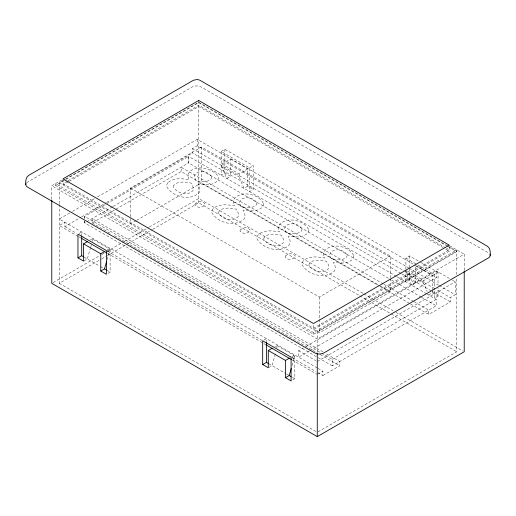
<?xml version="1.0" encoding="UTF-8"?>
<svg xmlns="http://www.w3.org/2000/svg" width="516" height="516" viewBox="0 0 516 516"><rect width="100%" height="100%" fill="white"/><g stroke="black" fill="none" stroke-linecap="round" stroke-linejoin="round"><path stroke-width="0.39" stroke-dasharray="2.58 1.94" d="M90.616 247.325L87.301 258.955L84.185 260.754M90.835 246.551L91.28 245.003M107.154 259.58L109.36 251.834L109.36 248.809L92.164 238.876L90.177 240.024M275.338 353.976L272.022 365.605L268.907 367.405M292.095 365.457L294.081 358.478L294.081 355.46L276.886 345.527L274.899 346.675M168.468 182.225C174.337 177.556 182.412 178.549 189.288 179.807L188.114 176.936L188.03 174.369C191.101 167.513 200.421 167.042 206.793 168.88C211.379 170.544 220.713 174.156 217.733 180.477A12.9 7.45 0 0 1 211.625 184.193L207.632 184.87L197.996 184.231L199.582 187.56L199.969 190.449L199.015 192.913C189.746 201.466 172.815 196.951 166.739 186.766A11.204 6.469 0 0 1 168.468 182.225M51.774 199.363L51.774 185.766L62.468 179.594M59.256 203.672L59.256 182.748L64.835 179.523M65.532 179.123L198.731 102.22L446.282 245.145M456.744 274.518L456.744 249.886L313.528 332.575L55.515 183.612L55.515 185.334L65.248 179.716M65.945 179.316L198.731 102.652L447.682 246.384M67.17 181.2L62.997 183.612L313.528 328.253L449.268 249.886L446.475 248.273M67.867 180.794L198.731 105.245L445.779 247.874M68.564 181.69L62.997 184.902L62.997 179.613M69.26 181.29L198.731 106.541L442.986 247.557M69.712 212.979L59.256 219.016L317.301 367.998M72.498 211.373L94.796 198.499M97.582 196.886L197.235 139.352L415.619 265.437M400.874 273.332L192.378 152.955L192.378 148.634L197.235 145.828L408.53 267.817M130.49 216.707L130.49 188.037L201.537 147.015L390.373 256.039L390.373 278.337M78.084 236.36L59.256 225.492L64.868 222.254L64.868 226.569L80.889 217.32M81.586 216.92L105.974 202.84M106.67 202.433L192.378 152.955M112.591 206.787L84.669 222.912L84.669 220.035L84.682 222.899L317.585 357.362M113.288 206.387L188.637 162.888L188.637 156.406L84.669 216.436L84.669 219.313L84.682 216.423L332.227 359.342L332.207 365.831L436.175 305.801L436.175 299.325L427.325 294.217M322.952 351.848L92.145 218.59L92.145 222.912L181.142 171.531L379.176 285.864M79.2 233.406L81.689 231.968L81.689 235.135M221.171 151.446L224.905 149.285L253.324 165.694L253.324 189.436L249.589 191.597L249.589 167.848L221.171 151.446L221.171 175.188L224.905 173.034L230.517 176.272L230.517 158.999L221.919 163.965L221.919 166.984L226.776 178.426L230.517 176.272M136.063 220.655L130.49 223.873L130.49 217.5M136.759 220.255L201.537 182.858L379.918 285.845M106.993 250.176L110.108 248.377L110.108 272.125L106.993 273.925M221.919 163.965L239.114 173.898L247.719 168.932L247.719 186.199L253.324 189.436M249.589 167.848L253.324 165.694M53.167 282.529L101.226 254.788M101.923 254.382L106.103 251.969M106.799 251.569L123.511 241.92M124.208 241.514L148.589 227.44M149.285 227.04L198.731 198.492L363.18 293.436M59.256 204.471L59.256 283.336L101.097 259.174M101.794 258.774L106.677 255.955M107.373 255.555L126.904 244.281M127.6 243.875L152.007 229.788M152.704 229.381L198.731 202.807L359.117 295.404M247.719 186.199L243.978 188.359L239.114 176.917L239.114 173.898M130.49 188.037L319.327 297.061L390.373 256.039M263.921 340.057L266.411 338.619L266.411 341.786M405.892 269.171L405.892 258.09L409.627 255.93L420.024 261.935M449.268 246.648L449.268 251.182L313.528 329.55L313.528 324.261M55.515 185.334L313.528 334.297L456.744 251.615L448.378 246.783M432.44 290.495L432.44 275.576L415.238 265.65L415.238 282.916L409.627 279.678L405.892 281.839L405.892 269.965M59.256 182.748L319.327 332.897L390.373 291.875L390.373 279.137M464.226 270.197L464.226 254.207L317.269 339.051L51.774 185.766M415.238 282.916L411.497 285.077L406.64 273.635L406.64 270.61M309.439 350.912L298.57 357.182L298.57 350.706L303.447 347.887M306.24 346.281L436.549 271.042L449.707 278.64M291.714 356.82L294.829 355.027L294.829 378.77L292.34 380.215M407.324 271.01L423.836 280.543L432.44 275.576M417.676 264.895L434.311 274.499L438.045 272.338L438.045 285.006M310.116 350.519L436.549 277.524L436.549 271.042M428.699 295.01L432.44 292.849L438.045 296.087L438.045 288.173M317.269 361.503L455.247 281.839L455.247 294.791L450.391 297.597L436.439 289.547M438.045 296.087L434.311 298.248L434.311 290.334M332.207 359.349L436.175 299.325M317.888 374.094L322.874 371.217L322.874 375.532L316.598 371.913M322.874 375.532L339.689 365.831L339.689 361.51L325.744 353.46M410.555 303.982L428.68 314.45L450.391 301.918L450.391 297.597M317.966 431.892L456.744 351.77L456.744 277.737M449.591 245.758L464.226 254.207M446.979 245.545L456.744 251.182L317.269 331.711L317.269 352.641M445.779 249.17L449.268 251.182M452.48 280.24L455.247 281.839M420.721 262.334L438.045 272.338M405.892 258.09L416.98 264.495M416.315 265.837L436.549 277.524M230.517 158.999L247.719 168.932M409.227 268.223L438.51 285.129M439.213 285.535L455.247 294.791M192.378 148.634L404.363 271.029M405.06 271.429L435.743 289.147M221.919 166.984L239.114 176.917M406.64 273.635L423.836 283.568L427.183 291.43M401.577 273.732L431.557 291.043M432.26 291.45L450.391 301.918M396.43 276.376L188.617 156.419L188.617 162.895L390.851 279.633M397.127 276.782L426.635 293.817M391.534 280.046L420.837 296.945M421.52 297.358L436.175 305.801M383.356 283.961L181.142 167.21L181.142 171.531M384.059 284.361L413.342 301.273M414.038 301.673L428.68 310.129L428.68 314.45M380.615 286.245L390.373 291.875M379.873 286.264L409.859 303.576M363.877 293.836L393.147 310.735M395.933 312.341L462.826 350.964M359.813 295.81L390.496 313.522M391.192 313.928L456.744 351.77M92.145 222.912L111.669 234.187M114.462 235.793L200.227 285.309M200.924 285.716L215.565 294.172M218.358 295.778L276.931 329.595M277.627 330.001L317.372 352.944M320.165 354.557L339.689 365.831M318.262 357.775L332.227 365.818M298.57 350.706L315.882 360.703M317.998 368.398L322.874 371.217M107.296 250.641L109.36 251.834M292.017 357.285L294.081 358.478M64.868 226.569L76.716 233.419M107.399 251.131L262.212 340.508M292.191 357.82L315.902 371.507M78.78 236.767L80.87 237.973M107.373 253.272L264.966 344.262M292.166 359.962L317.269 374.455M84.185 257.155L99.685 266.108M100.375 266.501L103.813 268.488M106.993 270.326L110.108 272.125M268.907 363.806L285.78 373.545M286.47 373.945L289.224 375.532M292.34 377.331L294.829 378.77M59.256 283.336L315.876 431.492M434.311 274.499L434.311 289.541M432.44 291.282L432.44 292.849M423.836 280.543L423.836 283.568M409.627 255.93L409.627 267.804M409.627 268.597L409.627 279.678M319.327 297.061L319.327 318.559M319.327 319.359L319.327 332.897M313.528 332.575L313.528 334.297M276.886 345.527L276.886 348.545M224.905 149.285L224.905 173.034M201.537 147.015L201.537 182.858M198.731 100.923L198.731 202.807M197.235 139.352L197.235 145.828M92.164 238.876L92.164 241.901M26.651 182.748A6.347 3.664 0 0 1 27.658 181.993L192.191 86.998A6.347 3.664 0 0 1 201.163 86.998L488.342 252.801A6.347 3.664 0 0 1 489.349 253.562M263.657 203.788L262.87 206.535A12.9 7.45 0 0 1 256.762 210.251L252.769 210.928L243.133 210.289L244.713 213.618L245.106 216.507L244.152 218.971C234.883 227.524 217.945 223.009 211.87 212.824A11.204 6.469 0 0 1 213.598 208.283C219.474 203.614 227.55 204.607 234.425 205.865L233.251 202.994L233.161 200.427C239.411 189.54 258.768 193.448 263.657 203.788M308.787 229.846L308.007 232.593A12.9 7.45 0 0 1 301.892 236.309L297.906 236.986L288.27 236.347L289.85 239.676L290.244 242.565L289.283 245.029C280.02 253.582 263.083 249.067 257.007 238.882A11.204 6.469 0 0 1 258.735 234.341C264.605 229.672 272.68 230.665 279.562 231.923L278.382 229.052L278.298 226.485C284.548 215.598 303.898 219.506 308.787 229.846M353.924 255.904L353.137 258.651A12.9 7.45 0 0 1 347.029 262.367L343.037 263.044L333.401 262.405L334.981 265.734L335.374 268.623L334.42 271.087C325.151 279.64 308.213 275.125 302.144 264.94A11.204 6.469 0 0 1 303.872 260.399C309.742 255.73 317.817 256.723 324.693 257.981L323.519 255.11L323.429 252.543C329.679 241.656 349.035 245.564 353.924 255.904M173.866 185.25L173.46 187.16C177.111 193.345 187.489 196.325 192.907 190.694L193.442 188.656L192.771 186.16L191.146 183.096C185.502 182.174 178.336 180.568 173.866 185.25M219.003 211.308L218.59 213.218C222.241 219.403 232.626 222.383 238.037 216.752L238.579 214.714L237.908 212.218L236.283 209.154C230.633 208.232 223.473 206.626 219.003 211.308M264.134 237.366L263.728 239.276C267.378 245.468 277.756 248.441 283.174 242.81L283.71 240.772L283.045 238.276L281.42 235.212C275.77 234.29 268.604 232.684 264.134 237.366M309.271 263.424L308.858 265.334C312.509 271.526 322.893 274.499 328.305 268.868L328.847 266.83L328.176 264.334L326.551 261.27C320.9 260.348 313.741 258.742 309.271 263.424M211.786 177.046L211.334 178.73C207.393 182.754 201.13 181.722 196.112 181L194.835 178.265L194.442 176.079L195.067 174.311C199.666 169.583 208.838 171.389 211.786 177.046M256.923 203.104L256.471 204.787C252.53 208.812 246.267 207.78 241.249 207.058L239.972 204.323L239.579 202.137L240.204 200.369C244.803 195.641 253.969 197.447 256.923 203.104M302.054 229.162L301.602 230.845C297.661 234.87 291.405 233.838 286.38 233.116L285.103 230.381L284.709 228.195L285.335 226.427C289.934 221.699 299.106 223.505 302.054 229.162M347.191 255.22L346.739 256.904C342.798 260.928 336.535 259.896 331.517 259.174L330.24 256.439L329.847 254.253L330.472 252.485C335.071 247.757 344.243 249.563 347.191 255.22M195.306 203.775L194.803 204.646L195.242 205.471C198.009 208.432 203.111 207.69 205.136 204.342L204.704 203.51C202.066 200.795 197.899 201.246 195.306 203.775M240.443 229.833L239.94 230.704L240.379 231.529C243.146 234.49 248.241 233.748 250.273 230.4L249.841 229.568C247.203 226.853 243.03 227.304 240.443 229.833M285.574 255.891L285.077 256.762L285.509 257.587C288.276 260.548 293.378 259.806 295.41 256.458L294.971 255.626C292.333 252.911 288.167 253.362 285.574 255.891"/><path stroke-width="0.77" d="M100.762 271.042L106.373 274.286L106.373 250.537L77.955 234.129L77.955 257.877L83.56 261.115L83.56 243.842L100.762 253.775L100.762 271.042L104.503 268.888L106.489 261.909M285.483 377.693L291.095 380.931L291.095 357.182L262.676 340.773L262.676 364.522L268.281 367.76L268.281 350.493L285.483 360.42L285.483 377.693L289.224 375.532L291.211 368.559M83.56 243.842L87.533 241.553M77.955 257.877L81.689 255.717L83.56 256.794M100.762 253.775L104.729 251.479M268.281 350.493L272.255 348.197M262.676 364.522L266.411 362.367L268.281 363.445M285.483 360.42L289.45 358.13M51.774 200.163L51.774 283.336L317.269 436.613L464.226 351.77L464.226 270.997M81.573 238.373L106.677 252.872M265.663 344.662L291.469 359.555M104.503 268.888L106.373 269.965M289.224 375.532L291.095 376.615M490.2 255.394C490.49 252.06 490.335 247.867 487.027 246.009L199.847 80.212L197.499 79.451L193.5 80.212L28.973 175.201C25.665 177.059 25.51 181.251 25.8 184.58M317.269 353.441L317.269 436.613M266.411 342.572L266.411 362.367M81.689 235.928L81.689 255.717M26.019 183.631A6.347 3.664 0 0 0 27.658 187.173L314.837 352.976A6.347 3.664 0 0 0 323.809 352.976L488.342 257.981A6.347 3.664 0 0 0 489.981 254.446M198.731 100.491L62.997 178.859L313.528 323.506L449.268 245.139L198.731 100.491"/></g></svg>
